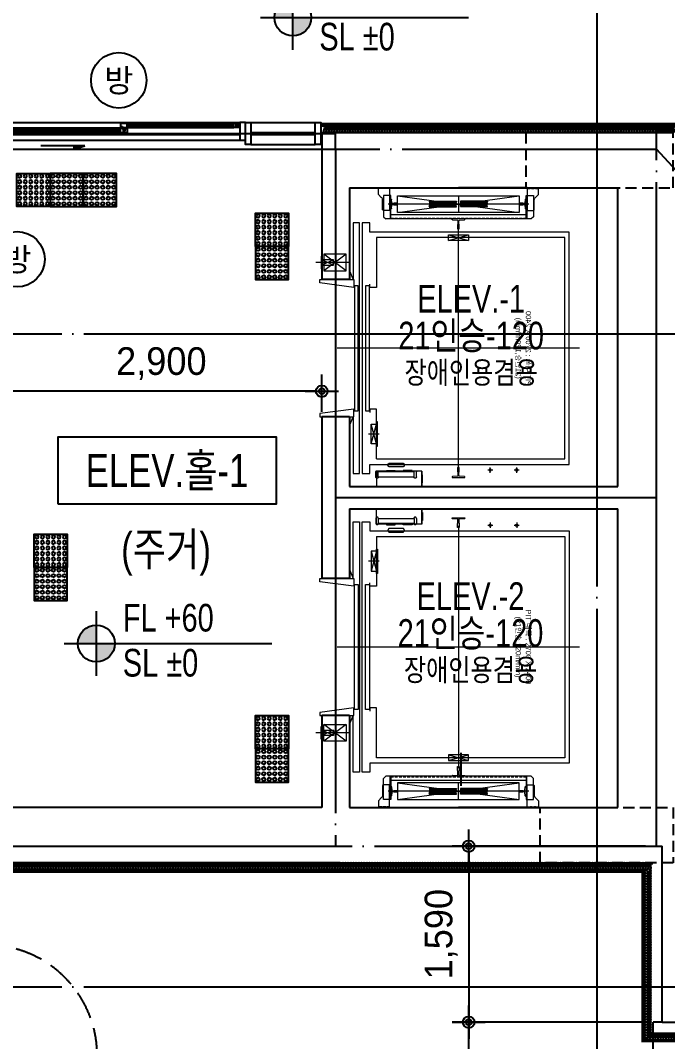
# Model space of a CAD drawing. Header units: millimetres. Extents: x 0 to 1390178, y 0 to 110113.
# Drawn here: x 542464 to 548312, y 30286 to 39513 of the extents above; entities that cross this region are included whole.
import ezdxf
from ezdxf.enums import TextEntityAlignment as Align
from ezdxf.xclip import XClip

# ---------------------------------------------------------------- set-up
doc = ezdxf.new("R2010")
doc.units = ezdxf.units.MM
doc.header["$LTSCALE"] = 100
doc.header["$XCLIPFRAME"] = 0
for name, pattern in [('HID2', [3.5, 2.5, -1]), ('X - 평면도$0$CEN', [62, 60, -1, 0, -1]), ('X - 평면도$0$CENTER', [65, 60, -2, 1, -2]), ('X - 평면도$0$CENTER2', [1.125, 0.75, -0.125, 0.125, -0.125]), ('X - 평면도$0$HID', [1.5, 1, -0.5]), ('X - 평면도$0$HIDDEN', [0.375, 0.25, -0.125]), ('X - 평면도$0$PHANTOM2', [50, 40, -2, 2, -2, 2, -2])]:
    doc.linetypes.add(name, pattern=pattern)
doc.layers.get('DEFPOINTS').update_dxf_attribs({"color": 145})
for name, color, linetype in [('AA-MKXS', 7, 'Continuous'), ('AA-XXXX-SYMB', 7, 'Continuous'), ('AA-XXXX-TEXT', 3, 'Continuous'), ('DIM', 7, 'Continuous'), ('ROM', 7, 'Continuous'), ('sm3', 3, 'HID2'), ('TEXT1', 7, 'Continuous'), ('X - 평면도$0$A-FIN', 8, 'Continuous'), ('X - 평면도$0$A-HAT', 253, 'Continuous'), ('X - 평면도$0$A-INS', 9, 'Continuous'), ('X - 평면도$0$AA-DWXM-GLAS', 5, 'Continuous'), ('X - 평면도$0$AA-DWXM-WIND', 4, 'Continuous'), ('X - 평면도$0$AA-WAXM-CONC', 2, 'Continuous'), ('X - 평면도$0$AA-XXXX-CNTL', 1, 'X - 평면도$0$CEN'), ('X - 평면도$0$AA-XXXX-FUR', 8, 'Continuous'), ('X - 평면도$0$CEN', 1, 'X - 평면도$0$CEN'), ('X - 평면도$0$점형블럭', 8, 'Continuous')]:
    doc.layers.add(name, color=color, linetype=linetype)
doc.layers.add('X - 평면도$0$DEFPOINT', color=163, linetype='Continuous', plot=False)
for name, color, linetype, lineweight in [('X - 평면도$0$LAD-CEN', 1, 'X - 평면도$0$CENTER2', 9), ('X - 평면도$0$LAD-FINISH', 30, 'X - 평면도$0$PHANTOM2', 15), ('X - 평면도$0$LAD-OUTLINE', 7, 'Continuous', 20), ('X - 평면도$0$LAD-REFERENCE', 7, 'Continuous', 5), ('X - 평면도$0$LAD-THINLINE', 7, 'Continuous', 9)]:
    doc.layers.add(name, color=color, linetype=linetype, lineweight=lineweight)
doc.styles.add('HAUD01', font='Dotum.ttf')
doc.styles.add('X - 평면도$0$HAUD01', font='Dotum.ttf')
doc.dimstyles.new('HAUD-80', dxfattribs={"dimscale": 100, "dimtxt": 2.5, "dimasz": 0.5, "dimexe": 0, "dimexo": 1.5, "dimgap": 1, "dimtad": 1, "dimdec": 0, "dimdsep": 46, "dimlunit": 6, "dimtxsty": 'HAUD01', "dimblk": 'Z_DOT', "dimcen": 2.5, "dimdle": 1.5, "dimclrd": 7, "dimclre": 7, "dimclrt": 4, "dimadec": 0, "dimazin": 0, "dimtfac": 1, "dimtdec": 0, "dimtix": 1, "dimtmove": 2, "dimatfit": 3, "dimfxl": 1, "dimtvp": 1, "dimtolj": 1, "dimtzin": 0, "dimarcsym": 0})

# ---------------------------------------------------------------- blocks, each defined once
blk = doc.blocks.new('dr_갑')
at = {"layer": 'TEXT1'}
blk.add_circle((0, 0), 400, dxfattribs=at)
at = {"layer": 'TEXT1', "style": 'HAUD01'}
blk.add_text('방', height=335, dxfattribs=at).set_placement((0, 0), align=Align.MIDDLE)
blk = doc.blocks.new('X - 평면도$0$A$C4D1409A3')
at = {"layer": 'X - 평면도$0$점형블럭', "color": 9}
blk.add_lwpolyline([(0, 0), (300, 0), (300, 300), (0, 300)], close=True, dxfattribs=at)
at = {"layer": 'X - 평면도$0$점형블럭', "color": 252}
for centre in [(25, 275), (75, 275), (125, 275), (175, 275), (225, 275), (275, 275), (25, 225), (25, 175), (75, 225), (75, 175), (125, 225), (125, 175), (175, 225), (175, 175), (225, 225), (225, 175), (275, 225), (275, 175), (25, 125), (75, 125), (125, 125), (175, 125), (225, 125), (275, 125), (25, 75), (25, 25), (75, 75), (75, 25), (125, 75), (125, 25), (175, 75), (175, 25), (225, 75), (225, 25), (275, 75), (275, 25)]:
    blk.add_circle(centre, 15, dxfattribs=at)
blk = doc.blocks.new('X - 평면도$0$동출입-자동문(BF)')
blk.add_hatch(color=256).paths.add_polyline_path([(1450, -210), (1550, -210), (1550, -240)])
at = {"ltscale": 2}
for p, q in [((1450, -210), (1550, -210)), ((1550, -240), (1450, -210)), ((1450, -210), (1850, -210)), ((1550, -210), (1550, -240))]:
    blk.add_line(p, q, dxfattribs=at)
at = {"layer": 'X - 평면도$0$AA-DWXM-GLAS', "color": 5}
for p, q in [((1070, -21), (105, -21)), ((1070, -29), (105, -29)), ((1130, -68), (2100, -68)), ((1130, -76), (2100, -76))]:
    blk.add_line(p, q, dxfattribs=at)
at = {"layer": 'X - 평면도$0$AA-DWXM-WIND', "color": 8}
for p, q in [((2150, 0), (50, 0)), ((55, -21.2), (63.3, -21.2)), ((55, -28.8), (63.3, -28.8)), ((63.8, -21.7), (63.8, -28.3)), ((1070, -5), (104, -5)), ((1070, -45), (104, -45)), ((105, -6), (105, -5)), ((1077.1, -39.8), (1068, -39.8)), ((1068, -39.8), (1068, -52)), ((1071, -52), (1068, -52)), ((1070, -6), (1070, -5)), ((1070, -6), (1070, -44)), ((1070, -41.6), (1070, -45)), ((1077.1, -41.8), (1070, -41.8)), ((1070, -44), (1070, -50)), ((1094, -50), (1070, -50)), ((1080.4, -53.2), (1071.7, -53.2)), ((1077.1, -41.8), (1077.1, -39.8)), ((1078.4, -50), (1078.4, -49.5)), ((1080.4, -53.2), (1078.4, -50)), ((1086, -49), (1078.9, -49)), ((1080.4, -50), (1080.4, -61.6)), ((1080.4, -61.6), (1080.9, -62.3)), ((1080.9, -62.3), (1080.9, -63.1)), ((1080.9, -63.1), (1082.4, -64.4)), ((1084, -63.1), (1082.4, -64.4)), ((1084.4, -61.6), (1084, -62.3)), ((1084, -62.3), (1084, -63.1)), ((1084.4, -53.2), (1086.5, -50)), ((1084.4, -50), (1084.4, -61.6)), ((1086.5, -50), (1086.5, -49.5)), ((1094, -52), (1094, -50)), ((1110, -35), (1110, -45)), ((1118.8, -35), (1110, -35)), ((1117.3, -36.1), (1111.1, -36.1)), ((1114.3, -36.1), (1114.3, -49.5)), ((1118.8, -35), (1118.8, -45)), ((1130, -53), (1130, -52)), ((1130, -52), (2101, -52)), ((1130, -91), (1130, -92)), ((1130, -92), (2101, -92)), ((2150, -110), (50, -110)), ((2150, -160), (50, -160))]:
    blk.add_line(p, q, dxfattribs=at)
at = {"layer": 'X - 평면도$0$AA-DWXM-WIND'}
for points in [[(50, 0), (50, 0), (50, 0), (50, 0), (50, -160), (0, -160), (0, 0), (50, 0)], [(2150, -97), (2170, -97), (2170, -47), (2150, -47), (2150, 0), (2200, 0), (2200, -160), (2150, -160)]]:
    blk.add_lwpolyline(points, close=True, dxfattribs=at)
for points in [[(55, -28.8), (55, -44, 0.414214), (56, -45), (104, -45, 0.414214), (105, -44), (105, -6, 0.414214), (104, -5), (56, -5, 0.414214), (55, -6), (55, -21.2)], [(1129, -5), (1071, -5), (1129, -5, -0.414214), (1130, -6), (1130, -44, -0.414214), (1129, -45), (1071, -45, -0.414214), (1070, -44), (1070, -6, -0.414214), (1071, -5)], [(1079.7, -52), (1071, -52, 0.414214), (1070, -53), (1070, -91, 0.414214), (1071, -92), (1129, -92, 0.414214), (1130, -91), (1130, -53, 0.414214), (1129, -52), (1079.7, -52)], [(2100, -53, -0.414214), (2101, -52), (2159, -52, -0.414214), (2160, -53), (2160, -91, -0.414221), (2159, -92), (2101, -92, -0.414214), (2100, -91), (2100, -88.6), (2100, -53)]]:
    blk.add_lwpolyline(points, format="xyb", dxfattribs=at)
at = {"layer": 'X - 평면도$0$AA-DWXM-WIND', "color": 8}
for centre, radius in [((80, -25), 8), ((80, -25), 8), ((1098, -71.1), 10.4)]:
    blk.add_circle(centre, radius, dxfattribs=at)
for centre, radius, start, end in [((76.7, -37.2), 27, 143.64258, 172.15719), ((55.6, -34.4), 5.68, 96.08065, 170.53976), ((63.3, -21.7), 0.5, 0, 90), ((63.3, -28.3), 0.5, 270, 0), ((114.4, -10.4), 10.7, 208.52031, 264.71289), ((114.4, -39.6), 10.7, 95.28711, 151.47969), ((1060.6, -10.4), 10.7, 275.28711, 331.47969), ((1060.6, -39.6), 10.7, 28.52031, 84.71289), ((1071.7, -53.7), 0.5, 90, 180), ((1078.9, -49.5), 0.5, 90, 180), ((1086, -49.5), 0.5, 0, 90), ((1100.9, -40.3), 11.8, 311.92805, 20.62554), ((1090.5, -40.2), 23.1, 336.93574, 10.13876), ((1138.1, -40.2), 23.1, 169.86124, 203.06426), ((1127.7, -40.3), 11.8, 159.37446, 228.07195), ((1139.4, -57.4), 10.7, 208.52031, 264.71289), ((1139.4, -86.6), 10.7, 95.28711, 151.47969), ((2090.6, -57.4), 10.7, 275.28711, 331.47969), ((2090.6, -86.6), 10.7, 28.52031, 84.71289)]:
    blk.add_arc(centre, radius, start, end, dxfattribs=at)
at = {"layer": 'X - 평면도$0$점형블럭'}
for p in [(2465, 290), (2765, 290), (1765, -760)]:
    blk.add_blockref('X - 평면도$0$A$C4D1409A3', p, dxfattribs=at)
at = {"layer": 'X - 평면도$0$점형블럭', "xscale": -1}
for p in [(1465, -760), (1765, -760)]:
    blk.add_blockref('X - 평면도$0$A$C4D1409A3', p, dxfattribs=at)
blk = doc.blocks.new('X - 평면도$0$insul1')
blk.add_lwpolyline([(0, 0.25, 1.344031), (0.35, 0.25), (0.2, 0.75, -1.344031), (0.55, 0.75), (0.4, 0.25)], format="xyb")
blk = doc.blocks.new('*U958')
at = {"layer": 'X - 평면도$0$DEFPOINT'}
for p in [(-622, -1450), (622, -1450)]:
    blk.add_line(p, (0, -1450), dxfattribs=at)
at = {"layer": 'X - 평면도$0$LAD-CEN', "color": 8, "ltscale": 20}
for p, q in [((287, 1124.6), (287, 1076.4)), ((527, 1124.6), (527, 1076.4)), ((264.2, 1100), (310.1, 1100)), ((504.2, 1100), (550.1, 1100)), ((-716.8, 775), (-813.2, 775))]:
    blk.add_line(p, q, dxfattribs=at)
at = {"layer": 'X - 평면도$0$LAD-CEN', "color": 8, "ltscale": 200}
for p, q in [((0, 1094.4), (0, -1094.4)), ((1095.2, 0), (-1095.2, 0))]:
    blk.add_line(p, q, dxfattribs=at)
at = {"layer": 'X - 평면도$0$LAD-CEN', "color": 8, "ltscale": 50}
blk.add_line((-994.1, -775), (-1288.3, -775), dxfattribs=at)
at = {"layer": 'X - 평면도$0$LAD-CEN', "color": 8, "linetype": 'X - 평면도$0$CENTER'}
for p, q in [((0, -1378.3), (0, -1227.7)), ((636, -1303), (-636, -1303))]:
    blk.add_line(p, q, dxfattribs=at)
at = {"layer": 'X - 평면도$0$LAD-CEN', "color": 8, "ltscale": 10}
for p, q in [((-692, -1455), (-692, -1439)), ((-657, -1455), (-657, -1439)), ((657, -1455), (657, -1439)), ((692, -1455), (692, -1439))]:
    blk.add_line(p, q, dxfattribs=at)
at = {"layer": 'X - 평면도$0$LAD-FINISH', "color": 8, "ltscale": 10}
for p, q in [((-1235, 700), (-1235, 620)), ((-1235, -700), (-1235, -620))]:
    blk.add_line(p, q, dxfattribs=at)
at = {"layer": 'X - 평면도$0$LAD-OUTLINE', "color": 8}
for p, q in [((-740, 1250), (-330, 1250)), ((-740, 1110), (-740, 1250)), ((-330, 1110), (-330, 1250)), ((-330, 1250), (-330, 1110)), ((-330, 1110), (-740, 1110)), ((-985, 700), (-950, 620)), ((-985, -700), (-950, -620))]:
    blk.add_line(p, q, dxfattribs=at)
at = {"layer": 'X - 평면도$0$LAD-OUTLINE', "color": 8, "linetype": 'X - 평면도$0$PHANTOM2', "ltscale": 5}
for p, q in [((-746.2, 1162.5), (-746.2, 1117.5)), ((-725.5, 1162.5), (-400.5, 1162.5)), ((-725.5, 1162.5), (-725.5, 1117.5)), ((-725.5, 1162.5), (-723.5, 1162.5)), ((-400.5, 1117.5), (-725.5, 1117.5)), ((-725.5, 1117.5), (-723.5, 1117.5)), ((-725.5, 1117.5), (-723.5, 1117.5)), ((-400.5, 1162.5), (-402.5, 1162.5)), ((-400.5, 1117.5), (-402.5, 1117.5)), ((-400.5, 1117.5), (-402.5, 1117.5)), ((-400.5, 1162.5), (-400.5, 1117.5)), ((-379.8, 1162.5), (-379.8, 1117.5))]:
    blk.add_line(p, q, dxfattribs=at)
at = {"layer": 'X - 평면도$0$LAD-OUTLINE', "color": 8, "linetype": 'Continuous'}
for p, q in [((-9.5, 1157.3), (-54.2, 1159.8)), ((-4.8, 1120.2), (-4.8, 1152.3)), ((4.8, 1152.3), (4.8, 1120.2)), ((54.2, 1159.8), (9.5, 1157.3)), ((-54.2, -1159.8), (-9.5, -1157.3)), ((-4.8, -1152.3), (-4.8, -1120.2)), ((4.8, -1120.2), (4.8, -1152.3)), ((9.5, -1157.3), (54.2, -1159.8))]:
    blk.add_line(p, q, dxfattribs=at)
at = {"layer": 'X - 평면도$0$LAD-OUTLINE', "color": 8}
for points in [[(-330, 1215), (-325, 1215), (-325, 1145), (-330, 1145)], [(-950, 620), (-950, 1132), (-895, 1132), (-895, -1132), (-950, -1132), (-950, -620)], [(-870, 1132), (-800, 1132), (-800, 1050), (1000, 1050), (1000, -1050), (-800, -1050), (-800, -1132), (-870, -1132), (-870, 1132)], [(-651, 1110), (-651, 1105), (-571, 1105), (-571, 1110)], [(-419, 1110), (-419, 1105), (-499, 1105), (-499, 1110)], [(-651, 1105), (-571, 1105)], [(-740, 1000), (-740, 550), (-800, 550), (-800, 580)], [(-740, 1000), (960, 1000), (960, -1000), (-740, -1000)], [(-985, 620), (-946, 620), (-946, 550), (-1252, 590), (-1252, 620), (-1215, 620)], [(-905, 565), (-905, -565), (-940, -565), (-940, 565), (-905, 565)], [(-805, 565), (-805, -565), (-840, -565), (-840, 565), (-805, 565)], [(-985, -620), (-946, -620), (-946, -550), (-1252, -590), (-1252, -620), (-1215, -620)], [(-740, -1000), (-740, -550), (-800, -550), (-800, -580)]]:
    blk.add_lwpolyline(points, dxfattribs=at)
at = {"layer": 'X - 평면도$0$LAD-OUTLINE', "color": 8, "linetype": 'Continuous'}
for points in [[(-57, 1162.8), (-57, 1168), (57, 1168), (57, 1162.8)], [(8, 1117), (8, 1117), (8, 1080), (7, 1079), (-7, 1079), (-8, 1080), (-8, 1117), (-8, 1117)], [(-8, -1117), (-8, -1117), (-8, -1080), (-7, -1079), (7, -1079), (8, -1080), (8, -1117), (8, -1117)], [(57, -1162.8), (57, -1168), (-57, -1168), (-57, -1162.8)]]:
    blk.add_lwpolyline(points, dxfattribs=at)
at = {"layer": 'X - 평면도$0$LAD-OUTLINE', "color": 8, "linetype": 'X - 평면도$0$PHANTOM2', "ltscale": 5}
for centre, start, end in [((-734.8, 1162.5), 0, 180), ((-734.8, 1117.5), 180, 0), ((-391.2, 1162.5), 0, 180), ((-391.2, 1117.5), 180, 0)]:
    blk.add_arc(centre, 11.3, start, end, dxfattribs=at)
at = {"layer": 'X - 평면도$0$LAD-OUTLINE', "color": 8, "linetype": 'Continuous'}
for centre, radius, start, end in [((-54, 1162.8), 3, 180, 266.7139), ((-9.8, 1152.3), 5, 0, 86.7139), ((-8, 1120.2), 3.25, 270, 0), ((9.8, 1152.3), 5, 93.2861, 180), ((8, 1120.2), 3.25, 180, 270), ((54, 1162.8), 3, 273.2861, 0), ((-54, -1162.8), 3, 93.2861, 180), ((-9.8, -1152.3), 5, 273.2861, 0), ((-8, -1120.2), 3.25, 0, 90), ((8, -1120.2), 3.25, 90, 180), ((9.8, -1152.3), 5, 180, 266.7139), ((54, -1162.8), 3, 0, 86.7139)]:
    blk.add_arc(centre, radius, start, end, dxfattribs=at)
at = {"layer": 'X - 평면도$0$LAD-REFERENCE', "color": 8}
for p, q in [((657, -1168), (-657, -1168)), ((-618, -1379), (-618, -1168)), ((618, -1379), (618, -1168)), ((612, -1205), (-612, -1205))]:
    blk.add_line(p, q, dxfattribs=at)
for points in [[(-612, -1168), (-612, -1379), (-677, -1379), (-677, -1188), (-657, -1168)], [(612, -1168), (612, -1379), (677, -1379), (677, -1188), (657, -1168)]]:
    blk.add_lwpolyline(points, dxfattribs=at)
for points in [[(-677, -1245), (-677, -1245), (-685, -1250), (-685, -1342.2, -0.188811), (-690.3, -1355.7), (-697, -1363), (-722, -1390), (-722, -1450), (-622, -1450), (-622, -1375.4), (-622, -1245)], [(677, -1245), (677, -1245), (685, -1250), (685, -1342.2, 0.188811), (690.3, -1355.7), (697, -1363), (722, -1390), (722, -1450), (622, -1450), (622, -1375.4), (622, -1245)]]:
    blk.add_lwpolyline(points, format="xyb", close=True, dxfattribs=at)
at = {"layer": 'X - 평면도$0$LAD-THINLINE', "color": 8}
for p, q in [((-790, 865), (-740, 685)), ((-740, 865), (-790, 685)), ((-1127.8, -800), (-1235, -750)), ((-1127.8, -750), (-1235, -800)), ((-90, -1025), (90, -975)), ((-90, -975), (90, -1025)), ((-550, -1378), (550, -1228)), ((-550, -1228), (550, -1378)), ((-263.1, -1278), (-18.1, -1278)), ((-263.1, -1278), (-263.1, -1281.5)), ((-263.1, -1278), (-263.1, -1281.5)), ((-263.1, -1278), (-263.1, -1281.5)), ((-263.1, -1278), (-263.1, -1281.5)), ((-263.1, -1281.5), (-18.1, -1281.5)), ((-263.1, -1281.5), (-260.1, -1282)), ((-263.1, -1281.5), (-260.1, -1282)), ((-260.6, -1288), (-260.6, -1291)), ((-260.6, -1288), (-260.6, -1291)), ((-260.6, -1288), (-20.6, -1288)), ((-260.6, -1288), (-260.6, -1294)), ((-260.6, -1288), (-260.6, -1294)), ((-18.1, -1281.5), (-21.2, -1282)), ((-20.6, -1288), (-20.6, -1294)), ((-20.6, -1288), (-20.6, -1294)), ((-18.1, -1278), (-18.1, -1281.5)), ((-18.1, -1278), (-18.1, -1281.5)), ((262.5, -1278), (17.5, -1278)), ((17.5, -1278), (17.5, -1281.5)), ((17.5, -1278), (17.5, -1281.5)), ((262.5, -1281.5), (17.5, -1281.5)), ((17.5, -1281.5), (20.5, -1282)), ((20, -1288), (20, -1294)), ((20, -1288), (20, -1294)), ((260, -1288), (20, -1288)), ((262.5, -1281.5), (259.5, -1282)), ((262.5, -1281.5), (259.5, -1282)), ((260, -1288), (260, -1291)), ((260, -1288), (260, -1291)), ((260, -1288), (260, -1294)), ((260, -1288), (260, -1294)), ((262.5, -1278), (262.5, -1281.5)), ((262.5, -1278), (262.5, -1281.5)), ((262.5, -1278), (262.5, -1281.5)), ((262.5, -1278), (262.5, -1281.5)), ((-263.1, -1324.5), (-260.1, -1324)), ((-263.1, -1324.5), (-260.1, -1324)), ((-263.1, -1328), (-263.1, -1324.5)), ((-263.1, -1328), (-263.1, -1324.5)), ((-263.1, -1324.5), (-18.1, -1324.5)), ((-263.1, -1328), (-263.1, -1324.5)), ((-263.1, -1328), (-263.1, -1324.5)), ((-263.1, -1328), (-18.1, -1328)), ((-260.6, -1294), (-20.6, -1294)), ((-260.6, -1300), (-20.6, -1300)), ((-260.6, -1306), (-260.6, -1300)), ((-260.6, -1306), (-260.6, -1300)), ((-260.6, -1306), (-260.6, -1303)), ((-260.6, -1306), (-260.6, -1303)), ((-260.6, -1306), (-20.6, -1306)), ((-260.6, -1318), (-260.6, -1312)), ((-260.6, -1312), (-20.6, -1312)), ((-260.6, -1312), (-20.6, -1312)), ((-260.6, -1318), (-260.6, -1315)), ((-260.6, -1318), (-20.6, -1318)), ((-18.1, -1324.5), (-21.2, -1324)), ((-20.6, -1306), (-20.6, -1300)), ((-20.6, -1318), (-20.6, -1312)), ((-18.1, -1328), (-18.1, -1324.5)), ((-18.1, -1328), (-18.1, -1324.5)), ((17.5, -1324.5), (20.5, -1324)), ((262.5, -1324.5), (17.5, -1324.5)), ((17.5, -1328), (17.5, -1324.5)), ((17.5, -1328), (17.5, -1324.5)), ((262.5, -1328), (17.5, -1328)), ((260, -1294), (20, -1294)), ((260, -1300), (20, -1300)), ((20, -1306), (20, -1300)), ((260, -1306), (20, -1306)), ((20, -1318), (20, -1312)), ((260, -1312), (20, -1312)), ((260, -1312), (20, -1312)), ((260, -1318), (20, -1318)), ((262.5, -1324.5), (259.5, -1324)), ((262.5, -1324.5), (259.5, -1324)), ((260, -1306), (260, -1300)), ((260, -1306), (260, -1300)), ((260, -1306), (260, -1303)), ((260, -1306), (260, -1303)), ((260, -1318), (260, -1312)), ((260, -1318), (260, -1315)), ((262.5, -1328), (262.5, -1324.5)), ((262.5, -1328), (262.5, -1324.5)), ((262.5, -1328), (262.5, -1324.5)), ((262.5, -1328), (262.5, -1324.5))]:
    blk.add_line(p, q, dxfattribs=at)
at = {"layer": 'X - 평면도$0$LAD-THINLINE', "color": 8, "ltscale": 5}
for p, q in [((-1015, -850), (-1215, -700)), ((-1015, -700), (-1215, -850))]:
    blk.add_line(p, q, dxfattribs=at)
at = {"layer": 'X - 평면도$0$LAD-THINLINE', "color": 8, "linetype": 'X - 평면도$0$HIDDEN'}
for p, q in [((-612, -1174), (612, -1174)), ((-622, -1444), (-722, -1444)), ((622, -1444), (722, -1444))]:
    blk.add_line(p, q, dxfattribs=at)
at = {"layer": 'X - 평면도$0$LAD-THINLINE', "color": 8, "linetype": 'Continuous'}
for p, q in [((-603.7, -1262.2), (-601.3, -1294.6)), ((601.3, -1294.6), (603.7, -1262.2)), ((-601.3, -1311.4), (-603.7, -1343.8)), ((-597.3, -1298.3), (-585.2, -1298.3)), ((-585.2, -1307.8), (-597.3, -1307.8)), ((585.2, -1298.3), (597.3, -1298.3)), ((597.3, -1307.8), (585.2, -1307.8)), ((603.7, -1343.8), (601.3, -1311.4))]:
    blk.add_line(p, q, dxfattribs=at)
at = {"layer": 'X - 평면도$0$LAD-THINLINE', "color": 8, "linetype": 'X - 평면도$0$PHANTOM2'}
blk.add_lwpolyline([(-505.9, 1072.5), (-620.1, 1072.5, 1), (-620.1, 1038.2), (-505.9, 1038.2, 1)], format="xyb", close=True, dxfattribs=at)
at = {"layer": 'X - 평면도$0$LAD-THINLINE', "color": 8}
for points in [[(-790, 865), (-790, 685), (-740, 685), (-740, 865)], [(-732.8, 885), (-732.8, 665), (-740, 665), (-740, 885)], [(-1242, -832.2), (-1242, -717.8), (-1235, -717.8), (-1235, -832.2)], [(-1235, -800), (-1235, -750), (-1127.8, -750), (-1127.8, -800)], [(-90, -1025), (90, -1025), (90, -975), (-90, -975)], [(-550, -1228), (-550, -1378), (550, -1378), (550, -1228)]]:
    blk.add_lwpolyline(points, close=True, dxfattribs=at)
at = {"layer": 'X - 평면도$0$LAD-THINLINE', "color": 8, "ltscale": 5}
blk.add_lwpolyline([(-1215, -850), (-1215, -700), (-1015, -700), (-1015, -850)], close=True, dxfattribs=at)
at = {"layer": 'X - 평면도$0$LAD-THINLINE', "color": 8, "linetype": 'Continuous'}
for points in [[(-607.7, -1347.5), (-612, -1347.5), (-612, -1258.5), (-607.7, -1258.5)], [(607.7, -1258.5), (612, -1258.5), (612, -1347.5), (607.7, -1347.5)], [(-582, -1295.1), (-582, -1295), (-551, -1295), (-550, -1296), (-550, -1310), (-551, -1311), (-582, -1311), (-582, -1311)], [(582, -1311), (582, -1311), (551, -1311), (550, -1310), (550, -1296), (551, -1295), (582, -1295), (582, -1295.1)]]:
    blk.add_lwpolyline(points, dxfattribs=at)
at = {"layer": 'X - 평면도$0$LAD-THINLINE', "color": 8, "ltscale": 5}
for centre in [(287, 1100), (527, 1100)]:
    blk.add_circle(centre, 10, dxfattribs=at)
at = {"layer": 'X - 평면도$0$LAD-THINLINE', "color": 8, "linetype": 'Continuous'}
for centre, radius, start, end in [((-607.7, -1262.5), 4, 4.31603, 90), ((607.7, -1262.5), 4, 90, 175.68397), ((-607.7, -1343.5), 4, 270, 355.68397), ((-597.3, -1294.3), 4, 184.31603, 270), ((-597.3, -1311.8), 4, 90, 175.68397), ((-585.2, -1295.1), 3.2, 270, 0), ((-585.2, -1311), 3.2, 0, 90), ((585.2, -1295.1), 3.2, 180, 270), ((585.2, -1311), 3.2, 90, 180), ((597.3, -1294.3), 4, 270, 355.68397), ((597.3, -1311.8), 4, 4.31603, 90), ((607.7, -1343.5), 4, 184.31603, 270)]:
    blk.add_arc(centre, radius, start, end, dxfattribs=at)
at = {"layer": 'X - 평면도$0$LAD-THINLINE', "color": 8}
for centre, start, end in [((-260.6, -1285), 270, 79.76332), ((-260.6, -1285), 270, 79.76332), ((-20.6, -1285), 100.23668, 270), ((20, -1285), 270, 79.76332), ((260, -1285), 100.23668, 270), ((260, -1285), 100.23668, 270), ((-260.6, -1297), 270, 90), ((-260.6, -1297), 270, 90), ((-260.6, -1309), 270, 90), ((-260.6, -1309), 270, 90), ((-260.6, -1321), 280.23668, 90), ((-260.6, -1321), 280.23668, 90), ((-20.6, -1297), 90, 270), ((-20.6, -1309), 90, 270), ((-20.6, -1321), 90, 259.76332), ((20, -1297), 270, 90), ((20, -1309), 270, 90), ((20, -1321), 280.23668, 90), ((260, -1297), 90, 270), ((260, -1297), 90, 270), ((260, -1309), 90, 270), ((260, -1309), 90, 270), ((260, -1321), 90, 259.76332), ((260, -1321), 90, 259.76332)]:
    blk.add_arc(centre, 3, start, end, dxfattribs=at)
at = {"layer": 'X - 평면도$0$DEFPOINT', "style": 'X - 평면도$0$HAUD01'}
for s, p in [('PIT 내폭 : 2700 X 2400', (632.6, 2.2)), ('(21인승,120m/min)', (541.7, 0))]:
    blk.add_text(s, height=48, rotation=270, dxfattribs=at).set_placement(p, align=Align.MIDDLE_CENTER)
blk = doc.blocks.new('X - 평면도$0$2F PL')
at = {"layer": 'DEFPOINTS'}
blk.add_line((0, 0), (-19177.2, 21040.9), dxfattribs=at)
at = {"layer": 'X - 평면도$0$AA-WAXM-CONC'}
for p, q in [((-22202.2, 21190.9), (-22202.2, 19860.9)), ((-22202.2, 21190.9), (-19027.2, 21190.9)), ((-21952.2, 20690.9), (-21952.2, 19860.9)), ((-21952.2, 20690.9), (-19527.2, 20690.9)), ((-19527.2, 17990.9), (-19527.2, 20690.9)), ((-21952.2, 19860.9), (-22202.2, 19860.9)), ((-22202.2, 18620.9), (-22202.2, 17160.9)), ((-21952.2, 18620.9), (-22202.2, 18620.9)), ((-21952.2, 18620.9), (-21952.2, 17990.9)), ((-21952.2, 17990.9), (-19527.2, 17990.9)), ((-21952.2, 17790.9), (-21952.2, 17160.9)), ((-21952.2, 17790.9), (-19527.2, 17790.9)), ((-19527.2, 15090.9), (-19527.2, 17790.9)), ((-21952.2, 17160.9), (-22202.2, 17160.9)), ((-22202.2, 15920.9), (-22202.2, 15090.9)), ((-21952.2, 15920.9), (-22202.2, 15920.9)), ((-21952.2, 15920.9), (-21952.2, 15090.9)), ((-22202.2, 15090.9), (-25102.2, 15090.9)), ((-21952.2, 15090.9), (-19527.2, 15090.9)), ((-27552.2, 14590.9), (-19227.2, 14590.9)), ((-19227.2, 13050.9), (-19227.2, 14590.9)), ((-19227.2, 13050.9), (-14917.2, 13050.9))]:
    blk.add_line(p, q, dxfattribs=at)
at = {"layer": 'X - 평면도$0$AA-XXXX-CNTL'}
for p, q in [((-33877.2, 21040.9), (-19177.2, 21040.9)), ((-22077.2, 21040.9), (-22077.2, 14740.9)), ((-19177.2, 14740.9), (-19177.2, 21040.9)), ((-22077.2, 17890.9), (-19177.2, 17890.9)), ((-27927.2, 14740.9), (-19127.2, 14740.9)), ((-19127.2, 13150.9), (-19127.2, 14740.9)), ((-19127.2, 13150.9), (-13522.2, 13150.9))]:
    blk.add_line(p, q, dxfattribs=at)
at = {"layer": 'X - 평면도$0$A-HAT', "xscale": -1, "rotation": 180}
blk.add_blockref('*U958', (-20967.2, 19240.9), dxfattribs=at)
at = {"layer": 'X - 평면도$0$A-HAT'}
blk.add_blockref('*U958', (-20967.2, 16540.9), dxfattribs=at)
at = {"layer": 'X - 평면도$0$점형블럭', "xscale": -1, "rotation": 270}
for p in [(-22802.2, 20160.9), (-24802.2, 17260.9), (-22802.2, 15620.9)]:
    blk.add_blockref('X - 평면도$0$A$C4D1409A3', p, dxfattribs=at)
at = {"layer": 'X - 평면도$0$점형블럭', "rotation": 270}
for p in [(-22802.2, 20160.9), (-24802.2, 17260.9), (-22802.2, 15620.9)]:
    blk.add_blockref('X - 평면도$0$A$C4D1409A3', p, dxfattribs=at)
blk = doc.blocks.new('X - 평면도$0$2F_COL')
at = {"layer": 'X - 평면도$0$DEFPOINT', "linetype": 'X - 평면도$0$HID'}
for points in [[(-63718, -34706.9), (-63718, -35206.9), (-62388, -35206.9), (-62388, -34706.9), (-63718, -34706.9)], [(-63588, -41306.9), (-63588, -40806.9), (-62388, -40806.9), (-62388, -41306.9), (-63588, -41306.9)]]:
    blk.add_lwpolyline(points, dxfattribs=at)
blk = doc.blocks.new('X - 평면도', base_point=(-475.4, -286.7))
at = {"layer": 'X - 평면도$0$A-FIN'}
for p, q in [((816427, 54473.1), (819632, 54473.1)), ((816427, 54463.1), (819632, 54463.1)), ((811157, 47723.1), (819342, 47723.1)), ((811167, 47713.1), (819332, 47713.1)), ((819332, 47713.1), (819332, 46173.1)), ((819342, 47723.1), (819342, 46183.1)), ((819342, 46183.1), (825292, 46183.1))]:
    blk.add_line(p, q, dxfattribs=at)
at = {"layer": 'X - 평면도$0$A-INS'}
for p, q in [((816427, 54453.1), (819632, 54453.1)), ((811147, 47733.1), (819352, 47733.1)), ((819352, 47733.1), (819352, 46193.1)), ((819352, 46193.1), (825282, 46193.1))]:
    blk.add_line(p, q, dxfattribs=at)
at = {"layer": 'X - 평면도$0$AA-DWXM-WIND', "color": 8}
for p, q in [((815797, 54483.1), (816377, 54483.1)), ((815797, 54283.1), (816377, 54283.1))]:
    blk.add_line(p, q, dxfattribs=at)
at = {"layer": 'X - 평면도$0$AA-DWXM-WIND'}
for p, q in [((815797, 54393.1), (816377, 54393.1)), ((815797, 54373.1), (816377, 54373.1))]:
    blk.add_line(p, q, dxfattribs=at)
for points in [[(815797, 54283.1), (815747, 54283.1), (815747, 54483.1), (815797, 54483.1)], [(816427, 54283.1), (816377, 54283.1), (816377, 54483.1), (816427, 54483.1)]]:
    blk.add_lwpolyline(points, close=True, dxfattribs=at)
at = {"layer": 'X - 평면도$0$AA-XXXX-CNTL'}
for p, q in [((818922, 68689.6), (818922, 22495.2)), ((783286.2, 52573.1), (844213.6, 52573.1)), ((783286.2, 46673.1), (844213.6, 46673.1))]:
    blk.add_line(p, q, dxfattribs=at)
at = {"layer": 'X - 평면도$0$AA-XXXX-FUR'}
blk.add_line((817697.2, 48487.6), (817697.2, 48787.6), dxfattribs=at)
at = {"layer": 'X - 평면도$0$CEN'}
for p, q in [((813362, 54383.1), (816562, 54383.1)), ((816562, 54243.1), (816562, 54383.1)), ((819462, 54403.1), (822222, 54403.1)), ((819462, 54243.1), (819462, 54403.1)), ((816597, 47793.1), (813347, 47793.1)), ((819432, 39573.1), (819432, 46353.1)), ((819512, 46353.1), (819432, 46353.1))]:
    blk.add_line(p, q, dxfattribs=at)
for name, p in [('X - 평면도$0$2F PL', (838639.2, 33202.2)), ('X - 평면도$0$2F_COL', (882000, 89100))]:
    blk.add_blockref(name, p)
at = {"layer": 'X - 평면도$0$A-INS', "zscale": 60, "row_count": 1}
for p, xscale, yscale, rotation, column_count, row_spacing, column_spacing in [((819632, 54453.1), 60, 60, 180, 132, 0, 24), ((819422, 47793.1), 60, 60, 180, 345, 0, 24), ((819412, 47733.1), -60.00000000000009, 60.00000000000009, 90, 63, 3.944304526105059e-30, -24.00000000000004), ((825222, 46253.1), 60, 60, 180, 243, 0, 24)]:
    blk.add_blockref('X - 평면도$0$insul1', p, dxfattribs=dict(at, xscale=xscale, yscale=yscale, rotation=rotation, column_count=column_count, row_spacing=row_spacing, column_spacing=column_spacing))
at = {"layer": 'X - 평면도$0$AA-DWXM-WIND', "xscale": -1}
blk.add_blockref('X - 평면도$0$동출입-자동문(BF)', (815747, 54483.1), dxfattribs=at)
blk = doc.blocks.new('Z_DOT')
at = {"layer": 'DIM', "color": 0}
for p, q in [((0, -3), (0, 3)), ((-3, 0), (3, 0))]:
    blk.add_line(p, q, dxfattribs=at)
for radius in [1.05, 0.525]:
    blk.add_circle((0, 0), radius, dxfattribs=at)
blk = doc.blocks.new('*D405')
at = {"layer": 'DEFPOINTS', "color": 0, "transparency": 16777216}
for p in [(542287.1, 36162.3), (542287.1, 35827.3), (545187.1, 35827.3)]:
    blk.add_point(p, dxfattribs=at)
at = {"layer": 'DIM', "color": 7, "lineweight": -2, "transparency": 16777216}
for p, q in [((542287.1, 35977.3), (542287.1, 36162.3)), ((545137.1, 36162.3), (542337.1, 36162.3)), ((545187.1, 35977.3), (545187.1, 36162.3))]:
    blk.add_line(p, q, dxfattribs=at)
at = {"layer": 'DIM', "color": 7, "lineweight": -2, "transparency": 16777216, "xscale": 50, "yscale": 50, "zscale": 50}
for p, rotation in [((542287.1, 36162.3), 179.9999999999948), ((545187.1, 36162.3), 359.9999999999948)]:
    blk.add_blockref('Z_DOT', p, dxfattribs=dict(at, rotation=rotation))
at = {"layer": 'DIM', "color": 4, "transparency": 16777216, "insert": (543737.1, 36411.5), "char_height": 250, "attachment_point": 5, "style": 'HAUD01'}
blk.add_mtext('\\A1;2,900', dxfattribs=at)
blk = doc.blocks.new('C1E7A367F')
at = {"layer": 'AA-XXXX-SYMB'}
h = blk.add_hatch(color=256, dxfattribs=at)
h.paths.add_polyline_path([(-800, 0), (0, 0), (0, 800, 0.414214)])
h.paths.add_polyline_path([(0, 0), (0, -800, 0.414214), (800, 0)])
for p, q in [((0, -1400), (0, 1400)), ((-1400, 0), (7614, 0))]:
    blk.add_line(p, q, dxfattribs=at)
blk.add_circle((0, 0), 800, dxfattribs=at)
blk = doc.blocks.new('*D418')
at = {"layer": 'DEFPOINTS', "color": 0, "transparency": 16777216}
for p in [(546514.7, 30460.7), (548262.1, 30460.7), (548262.1, 23680.7)]:
    blk.add_point(p, dxfattribs=at)
at = {"layer": 'DIM', "color": 7, "lineweight": -2, "transparency": 16777216}
for p, q in [((548112.1, 30460.7), (546514.7, 30460.7)), ((546514.7, 23730.7), (546514.7, 30410.7)), ((548112.1, 23680.7), (546514.7, 23680.7))]:
    blk.add_line(p, q, dxfattribs=at)
at = {"layer": 'DIM', "color": 7, "lineweight": -2, "transparency": 16777216, "xscale": 50, "yscale": 50, "zscale": 50}
for p, rotation in [((546514.7, 30460.7), 90), ((546514.7, 23680.7), 270)]:
    blk.add_blockref('Z_DOT', p, dxfattribs=dict(at, rotation=rotation))
at = {"layer": 'DIM', "color": 4, "transparency": 16777216, "insert": (546265.4, 27070.7), "char_height": 250, "attachment_point": 5, "rotation": 90, "style": 'HAUD01'}
blk.add_mtext('\\A1;6,780', dxfattribs=at)
blk = doc.blocks.new('*D424')
at = {"layer": 'DEFPOINTS', "color": 0, "transparency": 16777216}
for p in [(548262.1, 32050.7), (546514.7, 30460.7), (548262.1, 30460.7)]:
    blk.add_point(p, dxfattribs=at)
at = {"layer": 'DIM', "color": 7, "lineweight": -2, "transparency": 16777216}
for p, q in [((548112.1, 32050.7), (546514.7, 32050.7)), ((546514.7, 32000.7), (546514.7, 30510.7)), ((548112.1, 30460.7), (546514.7, 30460.7))]:
    blk.add_line(p, q, dxfattribs=at)
at = {"layer": 'DIM', "color": 7, "lineweight": -2, "transparency": 16777216, "xscale": 50, "yscale": 50, "zscale": 50}
for p, rotation in [((546514.7, 32050.7), 90), ((546514.7, 30460.7), 270)]:
    blk.add_blockref('Z_DOT', p, dxfattribs=dict(at, rotation=rotation))
at = {"layer": 'DIM', "color": 4, "transparency": 16777216, "insert": (546265.4, 31255.7), "char_height": 250, "attachment_point": 5, "rotation": 90, "style": 'HAUD01'}
blk.add_mtext('\\A1;1,590', dxfattribs=at)

msp = doc.modelspace()

# ---------------------------------------------------------------- block references
ref = msp.add_blockref('X - 평면도', (-271725.3, -16179.1))
XClip(ref).set_block_clipping_path([(775249.9173510048, 15892.4063044167), (859249.9173510048, 75292.4063044167)])

# ---------------------------------------------------------------- next in the draw order: linework, layer by layer
at = {"layer": 'ROM', "color": 0, "linetype": 'Continuous'}
msp.add_lwpolyline([(542802.4, 35145.8), (544779, 35145.8), (544779, 35745.8), (542802.4, 35745.8)], close=True, dxfattribs=at)
at = {"layer": 'sm3'}
msp.add_lwpolyline([(521082.7, 12430.2), (542157.6, 12430.2, 0.414214), (543157.6, 13430.2), (543157.6, 30158.8, 0.414214), (542157.6, 31158.8), (521082.7, 31158.8, 0.414214), (520082.7, 30158.8), (520082.7, 13430.2, 0.414214)], format="xyb", close=True, dxfattribs=at)

# ---------------------------------------------------------------- next in the draw order: block references
at = {"xscale": 0.6262795275590645, "yscale": 0.6262795275590645, "zscale": 0.6262795275590645}
for p in [(543352.9, 38971.8), (542432.9, 37354.8)]:
    msp.add_blockref('dr_갑', p, dxfattribs=at)
at = {"layer": 'AA-MKXS', "xscale": 0.2083333330228925, "yscale": 0.2083333330228925, "zscale": 0.2083333330228925}
for p in [(544925.8, 39539.8), (543149.9, 33882.4)]:
    msp.add_blockref('C1E7A367F', p, dxfattribs=at)

# ---------------------------------------------------------------- next in the draw order: texts
at = {"layer": 'AA-XXXX-TEXT', "style": 'HAUD01', "width": 0.8}
for s, p in [('SL ±0', (545164.8, 39166.4)), ('FL +60', (543388.9, 33915.7)), ('SL ±0', (543388.9, 33509))]:
    msp.add_text(s, height=250, dxfattribs=at).set_placement(p, align=Align.BOTTOM_LEFT)
for s, height, p in [('ELEV.-1', 250, (546536.9, 36998.5)), ('21인승-120', 250, (546536.9, 36665.1)), ('장애인용겸용', 200, (546536.9, 36331.8)), ('ELEV.홀-1', 300, (543788.4, 35445.8)), ('(주거)', 300, (543779.9, 34735.8)), ('ELEV.-2', 250, (546531.2, 34311)), ('21인승-120', 250, (546531.2, 33977.6)), ('장애인용겸용', 200, (546531.2, 33644.3))]:
    msp.add_text(s, height=height, dxfattribs=at).set_placement(p, align=Align.MIDDLE_CENTER)

# ---------------------------------------------------------------- next in the draw order: dimensions: what is measured, and where the dimension line sits
at = {"layer": 'DIM'}
dim = msp.add_aligned_dim(p1=(545187.1, 35827.3), p2=(542287.1, 35827.3), distance=-334.9, dimstyle='HAUD-80', dxfattribs=at)
dim.commit()
dim.dimension.update_dxf_attribs({"geometry": '*D405', "text_midpoint": (543737.1, 36411.5)})
for p1, angle, picture, middle in [((548262.1, 32050.7), 270, '*D424', (546265.4, 31255.7)), ((548262.1, 23680.7), 90, '*D418', (546265.4, 27070.7))]:
    dim = msp.add_linear_dim(base=(546514.7, 30460.7), p1=p1, p2=(548262.1, 30460.7), angle=angle, dimstyle='HAUD-80', dxfattribs=at)
    dim.commit()
    dim.dimension.update_dxf_attribs({"geometry": picture, "text_midpoint": middle})

doc.saveas('drawing.dxf')
